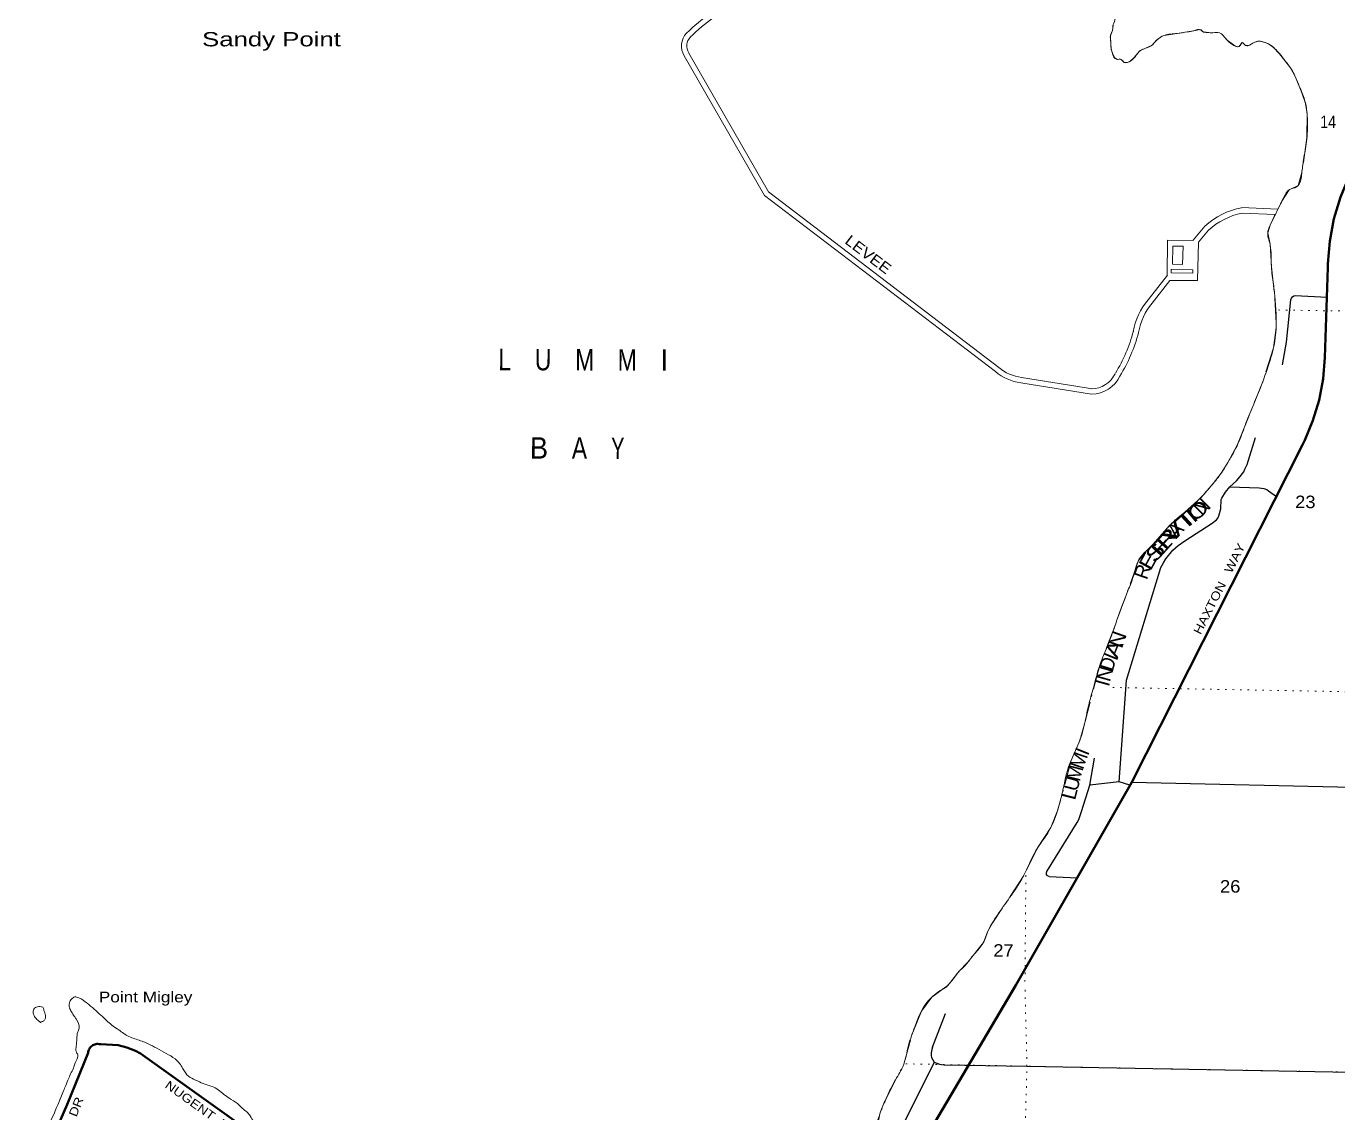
# Model space of a CAD drawing. Header units: feet. Extents: x -489137 to -242534, y 368785 to 558127.
# Drawn here: x -418165 to -399770, y 461387 to 476625 of the extents above; entities that cross this region are included whole.
import ezdxf
from ezdxf.enums import TextEntityAlignment as Align

# ---------------------------------------------------------------- set-up
doc = ezdxf.new("R2010")
doc.units = ezdxf.units.FT
doc.header["$LTSCALE"] = 70
doc.linetypes.add('DOT_DASHED', pattern=[7.7, 5, -1.2, 0.3, -1.2])
doc.linetypes.add('DOTTED', pattern=[1.5, 0.3, -1.2])
for name, color, linetype, lineweight in [('26', 7, 'Continuous', 40), ('27', 7, 'Continuous', 13), ('29', 7, 'Continuous', 25), ('39', 7, 'Continuous', 13), ('44', 7, 'DOT_DASHED', 13), ('7', 7, 'DOTTED', 13)]:
    doc.layers.add(name, color=color, linetype=linetype, lineweight=lineweight)
doc.layers.add('41', color=7, linetype='Continuous')
doc.layers.add('42', color=7, linetype='Continuous')

msp = doc.modelspace()

# ---------------------------------------------------------------- linework, layer by layer
at = {"layer": '26'}
for points in [[(-399608.71, 474522.34), (-399731.68, 474227.96), (-399823.21, 473922.34), (-399882.29, 473608.83), (-399908.28, 473290.86), (-399909.32, 473241.32), (-399953.09, 471976.97)], [(-399953.09, 471976.97), (-399977.05, 471677.99), (-400032.13, 471383.14), (-400117.73, 471095.67), (-400232.92, 470818.71), (-400265.55, 470752.73)], [(-400265.55, 470752.73), (-402657.41, 466025.85), (-404283.28, 463175.43)], [(-406486.82, 456803.49), (-406509.8, 456812.11), (-407002.04, 456996.82), (-407026.33, 457016.51), (-407049.87, 457039.93), (-407070.84, 457065.68), (-407089, 457093.49), (-407104.16, 457123.04), (-407116.14, 457154.01), (-407124.82, 457186.07), (-407130.11, 457218.85), (-407131.93, 457252.01), (-407130.28, 457285.18), (-407092.22, 457809.05), (-407076.19, 457908.35), (-407033.58, 458080.96), (-406973.15, 458248.18), (-406789.72, 458812.31), (-406780.54, 458851.14), (-406738.73, 458986.58), (-406683, 459116.9), (-404283.28, 463175.43)], [(-417765.7, 461106.59), (-417592.22, 461504.85), (-417297.54, 462229.84), (-417295.3, 462244.02), (-417291.59, 462257.89), (-417286.45, 462271.29), (-417279.94, 462284.08), (-417272.12, 462296.12), (-417263.09, 462307.27), (-417252.95, 462317.42), (-417241.79, 462326.46), (-417229.76, 462334.28), (-417216.97, 462340.8), (-417203.57, 462345.94), (-417189.71, 462349.66), (-417175.53, 462351.91), (-417168.01, 462352.31), (-417143.49, 462351.48), (-417118.01, 462350.08), (-416876.69, 462336.81), (-416753.43, 462302.2), (-416634.45, 462254.9), (-416560.43, 462217.79), (-414926.59, 461048.95)]]:
    msp.add_lwpolyline(points, dxfattribs=at)
at = {"layer": '29'}
for p, q in [((-400368.37, 472846.65), (-399916.65, 472826.4)), ((-402659.52, 466021.85), (-395737.85, 465868.97)), ((-403849.11, 464769.46), (-403424.48, 465459.92)), ((-403816.76, 464699.3), (-403423.72, 464684.41)), ((-405454.62, 462308.91), (-405273.24, 462781.82)), ((-405430.97, 462096.62), (-406014.08, 460924.96))]:
    msp.add_line(p, q, dxfattribs=at)
for points in [[(-400544.4, 471874.65), (-400488.5, 472195.34), (-400428.47, 472789.28)], [(-400428.47, 472789.28), (-400420.27, 472811.75), (-400403.51, 472831.91), (-400384.75, 472842.95), (-400368.37, 472846.65)], [(-401284.57, 470164.11), (-401192.09, 470249.16), (-401138.02, 470309.32), (-401106.03, 470350.73), (-401088.37, 470377.77), (-401071.82, 470410.89), (-401042.03, 470478.79), (-400922.87, 470858.55)], [(-402250.93, 469033.68), (-402216.02, 469099.93), (-402180.71, 469155.13), (-402081.4, 469275.46), (-402006.38, 469345.01), (-401913.69, 469407.94), (-401529.72, 469655.22), (-401472.35, 469701.59), (-401450.28, 469728.09), (-401437.03, 469756.79), (-401410.55, 469858.35), (-401406.15, 469986.42), (-401397.31, 470008.49), (-401344.35, 470092.39), (-401284.57, 470164.11)], [(-401284.57, 470164.11), (-400872.11, 470153.12), (-400808.11, 470142.08), (-400766.19, 470126.62), (-400741.91, 470111.17), (-400629.37, 470031.68)], [(-402835.8, 466027.83), (-402732.68, 467453), (-402250.93, 469033.68)], [(-403366.25, 465614.52), (-403248.5, 465980.39), (-403183.12, 466361.61)], [(-402687.18, 465982.41), (-402835.8, 466027.83), (-403248.5, 465980.39)], [(-403424.48, 465459.92), (-403403.25, 465499.9), (-403387.8, 465540.75), (-403366.25, 465614.52)], [(-403816.76, 464699.3), (-403842.39, 464710.02), (-403853.42, 464729.89), (-403855.63, 464745.34), (-403849.11, 464769.46)], [(-405454.62, 462308.91), (-405465.06, 462272.72), (-405473.25, 462227.03), (-405472.08, 462190.73), (-405466.23, 462161.44), (-405430.97, 462096.62)], [(-405430.97, 462096.62), (-405393.65, 462081.8), (-405356.19, 462070.08), (-405325.75, 462064.23), (-405290.42, 462061.4)], [(-405290.42, 462061.4), (-404129.9, 462039.69), (-398831.06, 461941.82), (-395809.19, 461879.6)]]:
    msp.add_lwpolyline(points, dxfattribs=at)
at = {"layer": '39'}
for p, q in [((-401120.42, 474080.7), (-400610.98, 474060.42)), ((-401112.76, 474005.34), (-400646.81, 473986.79)), ((-401796.36, 473625.73), (-401635.75, 473820.66)), ((-401796.57, 473618.76), (-401796.36, 473625.73)), ((-402431.39, 472785.72), (-402160.16, 473135.41)), ((-402372.13, 472739.75), (-402123.61, 473060.16)), ((-404204.21, 471699.01), (-403210.19, 471539.02)), ((-404216.13, 471624.96), (-403222.11, 471464.97))]:
    msp.add_line(p, q, dxfattribs=at)
for points in [[(-408936.59, 476211.72), (-407812.82, 474252.83), (-404571.52, 471780.74)], [(-408871.53, 476249.04), (-407755.3, 474303.28), (-404526.04, 471840.37)], [(-402123.61, 473060.16), (-401738.4, 473057.6), (-401722.16, 473597.85), (-401584.56, 473764.85)], [(-402160.92, 473135.35), (-402157.34, 473622.31), (-401793.91, 473620.52)]]:
    msp.add_lwpolyline(points, dxfattribs=at)
for points in [[(-401946.18, 473284.98), (-402089.63, 473288.2), (-402083.94, 473541.74), (-401940.49, 473538.52)], [(-402107.93, 473215.72), (-402109.02, 473167.23), (-401804.65, 473160.41), (-401803.56, 473208.9)]]:
    msp.add_lwpolyline(points, close=True, dxfattribs=at)
for centre, radius, start, end in [((-406696.72, 474250.67), 3170.04, 118.30951, 134.10831), ((-406696.72, 474250.67), 3095.04, 118.30951, 134.10831), ((-408722.4, 476348.31), 254.03, 135.34882, 212.52514), ((-408722.4, 476348.31), 179.03, 135.34886, 212.52572), ((-400900.76, 473006.39), 1096.2, 101.57107, 132.03664), ((-400900.76, 473006.39), 1021.2, 101.98186, 132.03664), ((-401753.53, 472200.83), 895.42, 138.93761, 171.01421), ((-401753.53, 472200.83), 820.42, 138.93761, 171.01423), ((-404781.04, 472917.83), 2219.01, 328.50238, 345.12608), ((-404781.04, 472917.83), 2294.01, 328.50238, 345.12608), ((-404121.77, 472323.52), 629.9, 230.35411, 262.30689), ((-404121.77, 472323.52), 704.9, 230.35414, 262.30692), ((-403227.24, 471910.15), 370.2, 270.66039, 334.61543), ((-403227.24, 471910.15), 445.2, 270.6604, 334.61543)]:
    msp.add_arc(centre, radius, start, end, dxfattribs=at)
for points in [[(-402839.82, 476952.53), (-402858.95, 476867.08), (-402872.89, 476788.42), (-402890.25, 476738.19), (-402894.81, 476716.02), (-402925.28, 476623.56), (-402930.79, 476558.89), (-402958.74, 476488.65), (-402956.14, 476423.8), (-402948.52, 476312.27), (-402929.9, 476238.96), (-402874.89, 476160.78), (-402810.03, 476159.32), (-402764.38, 476115.78), (-402672.58, 476140.04), (-402597.84, 476217.33), (-402539.59, 476282.84), (-402467.88, 476315.66), (-402388.02, 476350.31), (-402302.96, 476435.47), (-402204.26, 476496.02), (-402023.16, 476524.36), (-401878.72, 476545.42)], [(-401878.72, 476545.42), (-401791.16, 476561.67), (-401691.53, 476573.61), (-401665.69, 476550.76), (-401603.13, 476537.21), (-401520.08, 476533.32), (-401428.84, 476533.3), (-401331.63, 476437.98), (-401254, 476373.47), (-401193.93, 476339.72), (-401155.34, 476342.91), (-401111.59, 476394.57), (-401057.74, 476354.89), (-401008.96, 476359.87), (-400910.49, 476410.31), (-400833.43, 476410.6), (-400722.92, 476365.6), (-400587.85, 476241.08), (-400501.14, 476129.8), (-400461.7, 476080.32), (-400362.17, 475908.01), (-400310.24, 475783.33), (-400235.53, 475589.3), (-400202.8, 475422.53), (-400195.36, 475302.9), (-400208.15, 475005.54), (-400250.38, 474751.36), (-400274.89, 474563.61), (-400325.39, 474392.63), (-400348.18, 474370.87), (-400446.28, 474336.63), (-400525.81, 474227.05), (-400572.5, 474134.95), (-400612.21, 474059.92)], [(-400648.89, 473986.83), (-400663.71, 473956.79), (-400717.11, 473836.5), (-400749.43, 473752.19), (-400719.27, 473561.18), (-400701.84, 473255.04), (-400671.02, 473003.28), (-400649.28, 472798.29), (-400632.93, 472534.7), (-400652.3, 472215.21), (-400732.43, 471899.12), (-400855.8, 471553.62), (-400963.07, 471292.8), (-401070.47, 471025.92), (-401171.62, 470766.99), (-401275.4, 470570.88), (-401359.75, 470426.99), (-401481.23, 470255.58), (-401618.69, 470094.66), (-401708.12, 469995.43), (-401786.86, 469920.25), (-401939.85, 469790.05), (-402117.75, 469634.08), (-402375.73, 469344.25), (-402571.35, 469121.86), (-402623.82, 468952.95), (-402693.1, 468758.1), (-402772.7, 468555.38), (-402885.12, 468246.09), (-402982.48, 467974.92), (-403109.18, 467661.9), (-403197.41, 467345.98), (-403263.6, 467108.54), (-403313.44, 466876.81), (-403399.24, 466579.06), (-403527.5, 466286.32), (-403631.84, 465885.73), (-403694.07, 465644.15), (-403816.39, 465345.2), (-404005.23, 465063.94), (-404181.7, 464701.41), (-404372.93, 464404.01), (-404548.93, 464152.83), (-404671.27, 463942.97), (-404756.81, 463746.46), (-404879.76, 463599.38), (-404979.97, 463472.04), (-405089.94, 463361.12), (-405171.49, 463251.59), (-405223, 463192.79)], [(-405318.15, 463117.89), (-405278.71, 463139.74), (-405242.69, 463166.75), (-405223, 463192.79)], [(-418165.27, 460552.07), (-418130.82, 460638.2), (-418081.44, 460756.33), (-418009.09, 460904.23), (-417947.15, 461040.26), (-417845.49, 461229.92), (-417779.55, 461363.82), (-417738.74, 461461.93), (-417678.71, 461602.05), (-417642.04, 461696.21), (-417611.98, 461768.29), (-417569.05, 461870.4), (-417532.68, 461952.44), (-417496.41, 462030.43), (-417476.84, 462086.59), (-417443.66, 462203.09), (-417464.82, 462246.09), (-417462.92, 462322.9), (-417441.88, 462520.61), (-417424.43, 462572.78), (-417465.65, 462703.24), (-417491, 462740.28), (-417529.84, 462803.93), (-417558.72, 462861.28), (-417559.1, 462928.04), (-417529.48, 462981.93), (-417482.29, 463011.11), (-417426.01, 462999.61), (-417310.7, 462923.96), (-417213.76, 462840.67), (-417116.88, 462755.35), (-417037.91, 462680.59), (-416966.72, 462618.16), (-416883.27, 462561.5), (-416744.18, 462467.06), (-416580.06, 462404.36), (-416428.06, 462341.97), (-416302.46, 462274.15), (-416168.88, 462202.1), (-416051.7, 462120.33), (-415961.82, 461996.76), (-415889.46, 461899.91), (-415791.77, 461846.94), (-415681.87, 461797.72), (-415515.68, 461737), (-415351.05, 461613.61), (-415229.73, 461535.79), (-415130.87, 461448.4), (-415022.37, 461342.57), (-414973.79, 461264.52), (-414850.26, 461194.73), (-414764.88, 461133.97), (-414698.23, 461051.43), (-414555.58, 461019.6), (-414427.33, 460895.09), (-414336.95, 460791.73), (-414261.73, 460729.2), (-414187.2, 460638.36), (-414138.47, 460566.37), (-414084.58, 460457.84), (-414013.07, 460326.63), (-413958.98, 460226.19), (-413996.65, 460091.59), (-413966.54, 460001.85), (-413947.43, 459875.97), (-413913.58, 459774), (-413849.2, 459681.4), (-413737.93, 459605.84), (-413623.12, 459509.98), (-413478.72, 459385.06), (-413321.39, 459211.29), (-413222.88, 459109.75), (-413093.07, 458966.99), (-412978.36, 458867.08), (-412868.73, 458724.82), (-412765.77, 458558.45), (-412754.05, 458541.98), (-412703.7, 458453.76), (-412651.11, 458292.67), (-412618.31, 458148.25), (-412571.45, 458082.37), (-412472.84, 457984.88), (-412326.03, 457876.09), (-412165.55, 457829.67), (-412050.96, 457806.63), (-411919.3, 457738.66), (-411785.07, 457692.89), (-411691.03, 457656.19), (-411551.96, 457642.66), (-411426.98, 457631.49), (-411285.09, 457650.26), (-411189.9, 457660.05), (-411095.5, 457637.51), (-411083.26, 457560.34), (-411164.13, 457394.44), (-411240.31, 457254.72), (-411313.38, 457159.43)], [(-405315.05, 463119.88), (-405356.46, 463093.34), (-405532.08, 462935.84), (-405702.19, 462592.11), (-405789.29, 462337.37), (-405871.59, 462031.93), (-405987.83, 461824.43), (-406109.05, 461578.61), (-406186.48, 461388.35), (-406224.3, 461247.69), (-406298.71, 461097.82), (-406371.73, 460840.7), (-406413.42, 460625.29), (-406470.11, 460456.78), (-406570.82, 460305.53), (-406629.72, 460128.97), (-406685.74, 459905.83), (-406744.08, 459670.6), (-406823.08, 459334.75), (-406893.73, 459091.73), (-406950.87, 458905.02), (-407012.75, 458690.11), (-407068.34, 458566.07), (-407131.98, 458361.32), (-407170.38, 458115.49), (-407203.52, 457837.16), (-407231.57, 457601.19), (-407239.23, 457372.81), (-407213.34, 457194.18), (-407213.89, 457008.1), (-407216.11, 456836.22), (-407152.83, 456699.14), (-407068.01, 456616.15), (-406968.15, 456569.2), (-406885.62, 456557.05), (-406735.76, 456571.57), (-406566.38, 456640.23), (-406391.74, 456676.39), (-406166.47, 456717.38), (-406001.58, 456767.94), (-405850.3, 456758.15), (-405676.29, 456687.12), (-405537.67, 456655.4), (-405368.92, 456616.87), (-405230.35, 456583.12), (-405108.29, 456535.62), (-405009.53, 456444.19), (-404948.59, 456375.94), (-404906.56, 456277.82), (-404847.09, 456068.02), (-404868.71, 455928.98), (-404867.1, 455748.92), (-404842.77, 455588.52), (-404840.71, 455426.65), (-404818.21, 455274.4), (-404766.07, 455095.11), (-404670.63, 454951.18), (-404552.23, 454837.02), (-404421.71, 454722.56), (-404274.48, 454549.03), (-404094.39, 454396.94), (-403998.9, 454255.03), (-403955.18, 454061.79), (-403912.79, 453896.91), (-403849.21, 453608.12), (-403827.75, 453413.41), (-403801.39, 453172.06), (-403791.27, 453090.9), (-403719.42, 452810), (-403627.02, 452542.75), (-403500.05, 452284.76), (-403417.58, 452106.76), (-403338.49, 451955.13), (-403122.23, 451713.16), (-402995.48, 451528), (-402771.57, 451350.56), (-402666.46, 451271.11), (-402562.81, 451213.95), (-402483.95, 451135.15), (-402408.82, 451068.58), (-402349.45, 451018.57), (-402274.72, 450935.83), (-402222.25, 450851.61), (-402218.34, 450764.53), (-402204.29, 450679.23), (-402225.05, 450574.56), (-402263.54, 450488.53), (-402232.54, 450435.18), (-402131.9, 450501.47), (-402108.3, 450557.53), (-402051.21, 450578.38), (-401912.87, 450617.46), (-401812.19, 450685.78), (-401708.54, 450792.46), (-401574.45, 450904.46), (-401385.15, 451043.42), (-401260.39, 451105.08)], [(-417955.97, 462646.52), (-417987.62, 462673.6), (-418038.92, 462723.4), (-418065.69, 462784.74), (-418058.28, 462839.17), (-418033.46, 462862.84), (-417974.5, 462877.57), (-417934.37, 462866.47), (-417917.25, 462823.57), (-417894.77, 462752.22), (-417900, 462703.81), (-417924.98, 462674.08), (-417963.74, 462658.85)]]:
    msp.add_spline(points, degree=3, dxfattribs=at)
at = {"layer": '44'}
for points in [[(-402922.46, 476633.62), (-402930.07, 476563.21), (-402956.92, 476501.25), (-402958.5, 476473.09), (-402947.16, 476300.72), (-402922.6, 476221.42), (-402895.22, 476180.37), (-402864.55, 476155.98), (-402819.2, 476160.88), (-402803.31, 476155.17), (-402771.54, 476118.67), (-402758.71, 476115.07), (-402720.91, 476117.16), (-402685.94, 476129.93), (-402625.64, 476187.63), (-402554, 476271.37), (-402527.4, 476289.88), (-402373.16, 476359.38), (-402312.28, 476427.31), (-402244.6, 476479.97), (-402204.11, 476496.05), (-402082.4, 476515.61), (-401710.75, 476572.7), (-401688.26, 476573.09), (-401665.25, 476550.63), (-401649.89, 476546.11), (-401576.4, 476535.72), (-401431, 476533.93), (-401402.59, 476519.33), (-401383.07, 476500.07), (-401322.8, 476430.39), (-401213.25, 476348.56), (-401178.27, 476337.64), (-401158.16, 476341.98), (-401143.73, 476352.25), (-401116.61, 476392.67), (-401110.09, 476394.64), (-401097.15, 476387.72), (-401065.16, 476356.91), (-401010.94, 476359.23), (-400935.05, 476400.81), (-400880.29, 476414.7), (-400838.54, 476411.7), (-400765.91, 476389.59), (-400726.87, 476368.36), (-400672.34, 476326.78), (-400586.42, 476239.27), (-400432.23, 476039.09), (-400363.63, 475911.31), (-400272.62, 475689.02), (-400221.39, 475540.33), (-400200.13, 475396.51), (-400201.87, 475062.36), (-400273.31, 474574.97), (-400326.93, 474389.85), (-400453.92, 474328.82), (-400554.39, 474170.28), (-400716.93, 473836.92), (-400751.86, 473725.35), (-400719.93, 473568.66), (-400701.37, 473250.87), (-400650.53, 472810.67), (-400633.03, 472402.18), (-400672.31, 472113.03), (-400813.16, 471664.46), (-401118.95, 470900.74), (-401179.57, 470748.6), (-401310.64, 470508.93), (-401406.37, 470355.74), (-401517.75, 470211.56), (-401687.79, 470017.25), (-401916.13, 469810.32), (-402132.88, 469620.75), (-402564.32, 469130.79), (-402893.58, 468222.68), (-403107.87, 467666.49), (-403313.45, 466876.77), (-403389.36, 466609.16), (-403508.13, 466328.96), (-403695.84, 465637.44), (-403793.8, 465388.92), (-403981.99, 465102.88), (-404174.31, 464713.83), (-404618, 464039.44), (-404680.77, 463923.98), (-404739.28, 463774.3), (-404962.78, 463493.34), (-405080.76, 463371.6), (-405221.24, 463194.63)], [(-406323.84, 461020.38), (-406104.37, 461588.62), (-405857.72, 462068.24), (-405730.7, 462512.58), (-405607.63, 462813.84), (-405463.83, 463010.48), (-405236, 463175.52)]]:
    msp.add_lwpolyline(points, dxfattribs=at)
msp.add_spline([(-405318.15, 463117.89), (-405278.71, 463139.74), (-405242.69, 463166.75), (-405222.65, 463193.02)], degree=3, dxfattribs=at)
at = {"layer": '7'}
msp.add_line((-404144.81, 464718.81), (-404157.51, 463173.14), dxfattribs=at)
for points in [[(-395618.35, 472550.54), (-398587.2, 472614.34), (-400624.34, 472645.87)], [(-402925.6, 467350.98), (-398711.68, 467275.72), (-395714.11, 467196.39)], [(-404249.74, 455037.28), (-404271.89, 456699.13), (-404129.9, 462039.69), (-404157.51, 463173.14)], [(-395810.5, 461879.62), (-398831.06, 461941.82), (-404129.9, 462039.69), (-405855.79, 462074.02)]]:
    msp.add_lwpolyline(points, dxfattribs=at)

# ---------------------------------------------------------------- texts
at = {"layer": '27', "width": 1.2}
for s, rotation, p in [('HAXTON   WAY', 63.16, (-401694.61, 468083.61)), ('NUGENT  RD', 324.42, (-416231.25, 461748.68)), ('WEST  SHORE  DR', 68.31, (-417999.32, 459968.28))]:
    msp.add_text(s, height=120, rotation=rotation, dxfattribs=at).set_placement(p)
at = {"layer": '41'}
for s, width, p in [('L', 0.8, (-411544.54, 471801.18)), ('U', 0.8, (-411031.95, 471799.24)), ('M', 0.8, (-410467.38, 471797.1)), ('M', 0.8, (-409869.74, 471794.83)), ('B', 0.95, (-411101.12, 470561.36)), ('A', 0.8, (-410512.93, 470559.13)), ('Y', 0.7, (-409962.55, 470557.05))]:
    msp.add_text(s, height=300, rotation=359.783, dxfattribs=dict(at, width=width)).set_placement(p)
msp.add_text('I', height=300, rotation=359.783, dxfattribs=at).set_placement((-409272.11, 471792.57))
at = {"layer": '42'}
for s, height, width, p in [('Sandy Point', 200, 1.35, (-415698.72, 476342.6)), ('Point Migley', 150, 1.2, (-417146.46, 462935.63))]:
    msp.add_text(s, height=height, dxfattribs=dict(at, width=width)).set_placement(p)
at = {"layer": '42', "width": 1.15}
msp.add_text('LEVEE', height=150, rotation=322.668, dxfattribs=at).set_placement((-406696.13, 473589.79))
at = {"layer": '44'}
for s, rotation, p in [('N', 45.091, (-401604.88, 469816.31)), ('A', 47.798, (-401973.6, 469496.24)), ('R', 70.756, (-402415.94, 468943.52)), ('I', 67.878, (-402857.76, 467748.52)), ('I', 74.42, (-402971.33, 467390.21)), ('I', 68.26, (-403259.9, 466419.52)), ('M', 71.397, (-403306.21, 466296.8)), ('U', 75.467, (-403400.62, 465977.44))]:
    msp.add_text(s, height=201.6, rotation=rotation, dxfattribs=at).set_placement(p, align=Align.CENTER)
for s, rotation, width, p in [('T', 42.65, 1.95, (-401827.48, 469626.45)), ('I', 39.835, 1.65, (-401751.64, 469683.91)), ('O', 40.467, 1.4, (-401666.12, 469757.35)), ('V', 48.857, 1.75, (-401999.83, 469465.85)), ('E', 47.744, 1.65, (-402169.57, 469272.32)), ('R', 48.857, 1.55, (-402085.05, 469371.7)), ('S', 49.58, 1.4, (-402255.97, 469181.66)), ('E', 61.167, 1.25, (-402341.99, 469076.46)), ('N', 70.265, 1.15, (-402762.31, 467992.31)), ('A', 67.431, 1.3, (-402816.24, 467854.26)), ('N', 74.42, 1.05, (-402940, 467517.64)), ('D', 72.872, 0.9, (-402901.03, 467655.38)), ('M', 75.335, 0.95, (-403361.66, 466126.59)), ('L', 75.564, 1.1, (-403435.59, 465840.53))]:
    msp.add_text(s, height=201.6, rotation=rotation, dxfattribs=dict(at, width=width)).set_placement(p, align=Align.CENTER)
at = {"layer": '7'}
for s, width, p in [('14', 0.85, (-400015.42, 475196.86)), ('23', 1.1, (-400368.09, 469866.91)), ('26', 1.1, (-401422.29, 464474.58)), ('27', 1.1, (-404601.73, 463576.03))]:
    msp.add_text(s, height=175, dxfattribs=dict(at, width=width)).set_placement(p)

doc.saveas('drawing.dxf')
